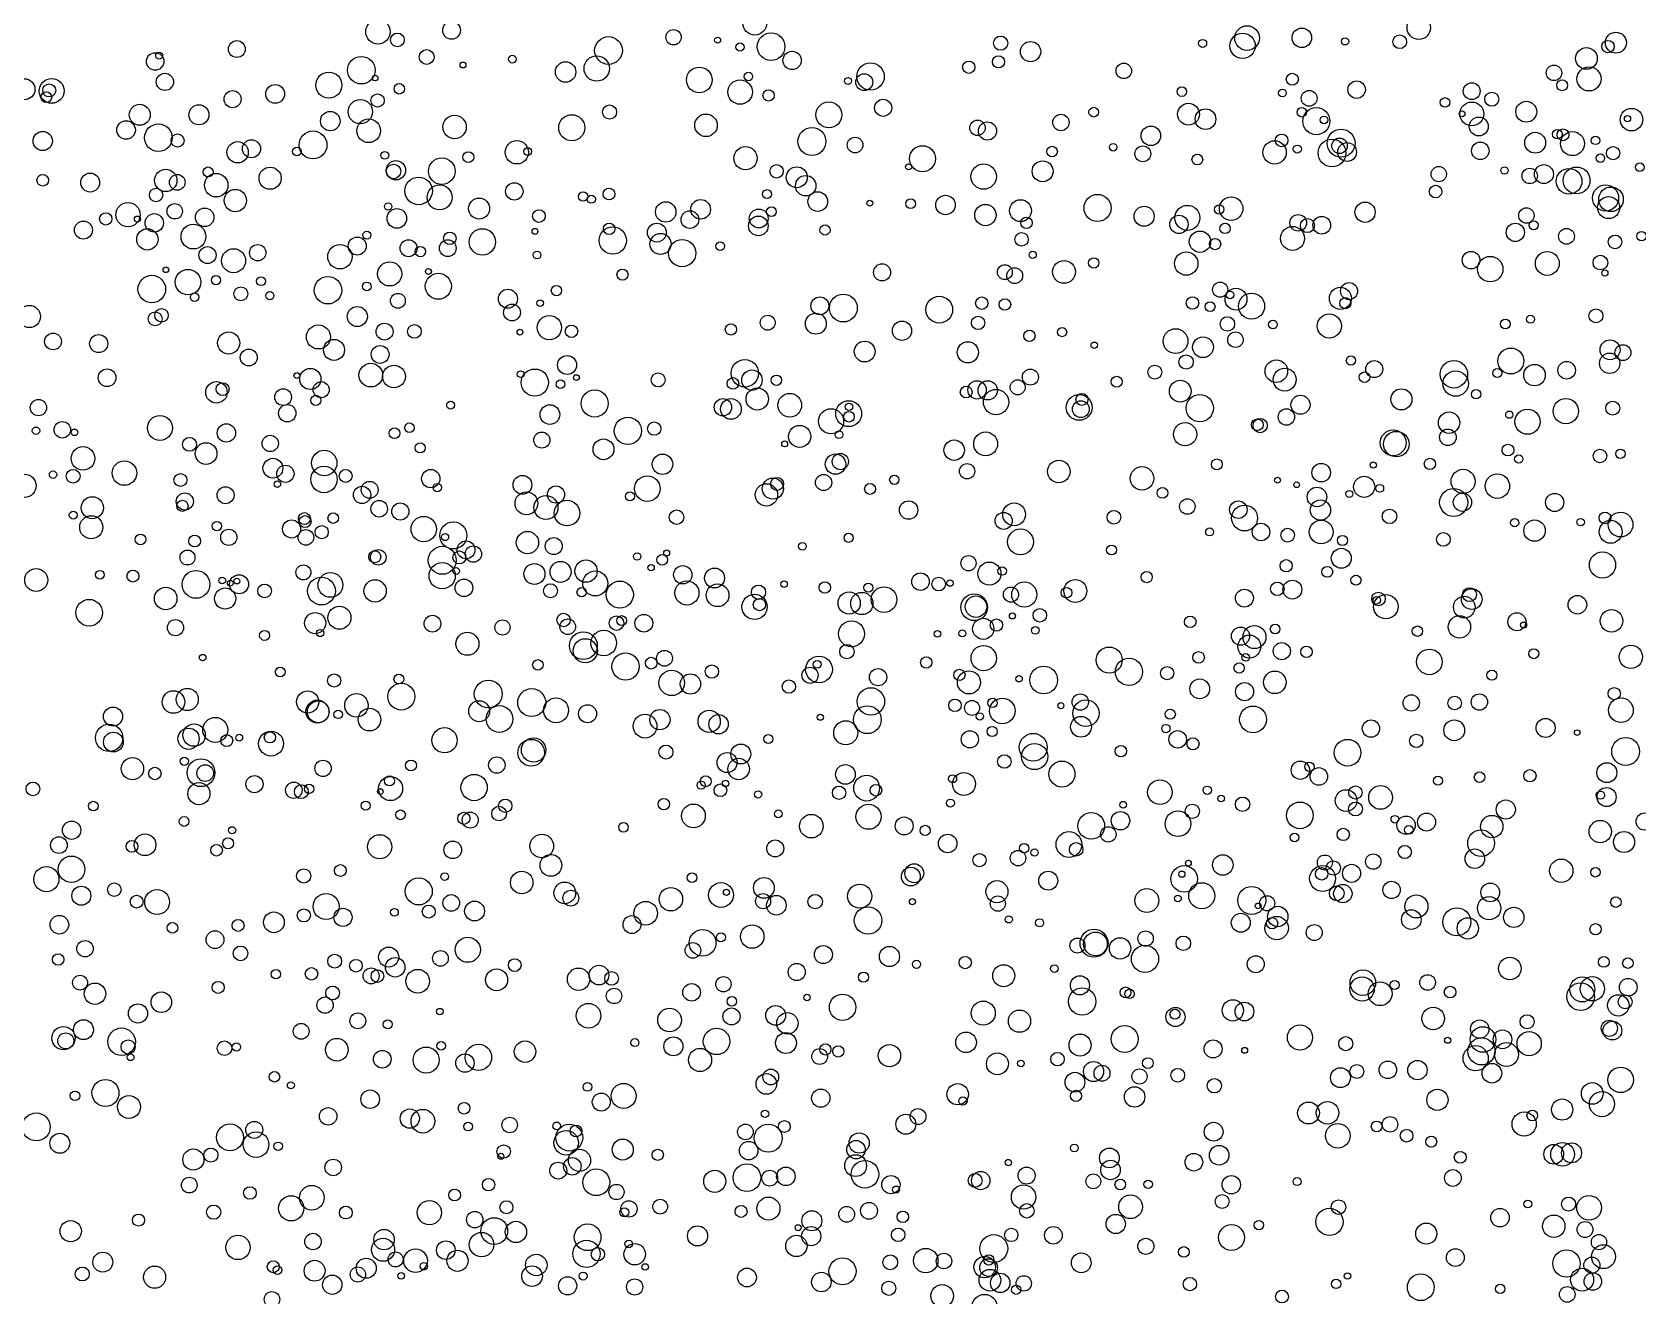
# Model space of a CAD drawing. Extents: x -296 to 296, y -196 to 196.
# Drawn here: x 84.6 to 170.4, y 92 to 159.5 of the extents above; entities that cross this region are included whole.
import ezdxf

# ---------------------------------------------------------------- set-up
doc = ezdxf.new("R2010")
doc.units = 0

msp = doc.modelspace()

# ---------------------------------------------------------------- linework, layer by layer
at = {"layer": 'VIA'}
for centre, radius in [((123.2476, 160.014), 0.6389), ((103.1196, 159.548), 0.6541), ((107.0522, 159.6277), 0.4761), ((118.9095, 159.2546), 0.4112), ((149.5448, 159.2111), 0.6592), ((152.4715, 159.2269), 0.521), ((158.7181, 159.7666), 0.6274), ((95.5796, 158.624), 0.4498), ((104.1598, 159.1115), 0.3661), ((115.4344, 158.5466), 0.7406), ((121.2613, 159.0996), 0.1627), ((122.4603, 158.7326), 0.2158), ((124.1199, 158.7522), 0.7369), ((136.3789, 158.9382), 0.38), ((137.9811, 158.486), 0.542), ((147.1721, 158.9237), 0.2146), ((149.3041, 158.7966), 0.6787), ((154.7796, 159.0365), 0.1934), ((157.6981, 159.0163), 0.3674), ((167.6738, 158.1214), 0.5798), ((168.8255, 158.7581), 0.3317), ((169.2449, 158.9647), 0.5614), ((91.216, 157.9615), 0.4672), ((91.4319, 158.2679), 0.1848), ((102.2302, 157.4945), 0.7358), ((105.7193, 158.1992), 0.3955), ((107.6641, 157.7742), 0.1575), ((110.3009, 158.084), 0.206), ((113.1419, 157.3996), 0.5478), ((114.8066, 157.5847), 0.6785), ((125.2434, 158.0161), 0.4894), ((129.4318, 157.1578), 0.7342), ((134.6802, 157.6545), 0.3308), ((136.2697, 157.9403), 0.3261), ((142.9617, 157.4605), 0.4157), ((84.2353, 156.4768), 0.5615), ((85.6922, 156.3914), 0.6624), ((91.7376, 156.8714), 0.4603), ((100.4967, 156.6962), 0.6977), ((102.9648, 157.0753), 0.151), ((120.2843, 156.9753), 0.6861), ((122.4643, 156.3294), 0.6538), ((122.91, 157.1589), 0.2235), ((128.2283, 156.9196), 0.1807), ((129.0949, 156.8565), 0.4531), ((151.9615, 157.0102), 0.3231), ((165.9413, 157.3533), 0.4161), ((166.3765, 156.6923), 0.2907), ((167.8109, 157.0289), 0.6427), ((85.4042, 156.0561), 0.2874), ((85.5577, 156.4148), 0.347), ((95.3544, 155.9477), 0.4556), ((97.6271, 156.2277), 0.5018), ((103.0986, 155.8774), 0.3533), ((104.2572, 156.5049), 0.2812), ((123.9823, 156.1466), 0.301), ((146.0602, 156.3531), 0.2574), ((151.4333, 156.2755), 0.2048), ((152.8627, 155.9918), 0.4192), ((155.3974, 156.454), 0.4657), ((161.5464, 156.3721), 0.4492), ((162.6154, 155.9441), 0.3767), ((90.3944, 155.1118), 0.5605), ((93.5556, 155.1114), 0.536), ((100.5726, 154.7766), 0.5211), ((102.1758, 155.279), 0.6509), ((115.4894, 155.2602), 0.3776), ((127.204, 155.1093), 0.6923), ((130.1063, 155.4869), 0.4563), ((141.3556, 155.2537), 0.2586), ((146.4143, 155.1424), 0.5844), ((147.3246, 154.8797), 0.5533), ((152.4695, 155.2487), 0.2536), ((153.2451, 154.7746), 0.7245), ((160.1183, 155.7763), 0.2533), ((161.032, 155.1643), 0.1549), ((161.5516, 155.1584), 0.6376), ((164.4602, 155.2768), 0.5577), ((170.0789, 154.8547), 0.602), ((89.6645, 154.3022), 0.4964), ((91.389, 153.89), 0.7337), ((102.6213, 154.2594), 0.6341), ((107.2127, 154.4603), 0.6265), ((113.4699, 154.4217), 0.6962), ((120.6435, 154.5509), 0.6015), ((126.2985, 153.6885), 0.7465), ((135.1426, 154.4183), 0.412), ((135.6784, 154.2494), 0.4875), ((139.6013, 154.7028), 0.438), ((144.4065, 153.9905), 0.5232), ((153.653, 154.8398), 0.2059), ((161.9225, 154.4894), 0.5052), ((169.8668, 154.9035), 0.165), ((85.2107, 153.7135), 0.5148), ((92.4167, 153.7368), 0.3509), ((95.6226, 153.1123), 0.5694), ((96.3617, 153.2983), 0.485), ((99.6503, 153.5036), 0.7454), ((110.5386, 153.111), 0.6234), ((128.6065, 153.4981), 0.4189), ((142.394, 153.3777), 0.2003), ((151.0148, 153.1056), 0.6244), ((151.3906, 153.7466), 0.3403), ((154.0825, 153.0737), 0.7403), ((154.5686, 153.5984), 0.7458), ((154.4859, 153.4583), 0.4145), ((154.8885, 153.1231), 0.5036), ((162.0033, 153.1901), 0.4662), ((164.9358, 153.6214), 0.5574), ((166.1175, 154.0768), 0.254), ((166.4227, 154.0444), 0.3135), ((166.9278, 153.5719), 0.6418), ((168.1577, 153.7435), 0.2246), ((98.7921, 153.148), 0.2326), ((103.4849, 152.9466), 0.2072), ((106.5274, 152.1021), 0.7122), ((107.9461, 152.8516), 0.2914), ((111.1166, 153.1523), 0.2117), ((122.7535, 152.7919), 0.6221), ((132.2079, 152.7674), 0.696), ((139.1332, 153.1509), 0.2809), ((143.978, 153.0282), 0.4207), ((146.8876, 152.722), 0.2873), ((152.2306, 153.2804), 0.2181), ((168.4204, 152.7963), 0.2235), ((169.0979, 153.0647), 0.3555), ((85.2098, 151.6145), 0.3084), ((87.7478, 151.4924), 0.5049), ((91.7812, 151.6096), 0.5997), ((92.3975, 151.5056), 0.4202), ((94.045, 152.0584), 0.2664), ((94.4788, 151.3523), 0.6292), ((97.3597, 151.7272), 0.5909), ((103.9497, 152.0893), 0.3891), ((104.0797, 152.1503), 0.5147), ((124.4122, 152.0918), 0.3581), ((125.4917, 151.775), 0.5594), ((125.969, 151.3241), 0.5467), ((131.4682, 152.3315), 0.1606), ((135.4748, 151.8106), 0.6782), ((138.6234, 152.0936), 0.559), ((159.786, 151.9424), 0.4088), ((163.295, 152.1349), 0.1939), ((164.6459, 151.8466), 0.4122), ((165.4037, 151.9449), 0.5067), ((166.7445, 151.5604), 0.6884), ((167.1446, 151.6047), 0.7193), ((170.5202, 152.3205), 0.2288), ((91.2657, 150.8265), 0.3589), ((95.5001, 150.5336), 0.597), ((105.2915, 151.0453), 0.7346), ((106.413, 150.7037), 0.6661), ((110.4028, 151.0204), 0.4644), ((114.0751, 150.7433), 0.2524), ((115.4606, 150.879), 0.3157), ((123.9046, 150.8749), 0.2397), ((126.6121, 150.4788), 0.5232), ((159.6148, 151.0118), 0.3342), ((168.6964, 150.6715), 0.6984), ((168.986, 150.5973), 0.657), ((89.7666, 149.7772), 0.652), ((92.2642, 149.96), 0.4126), ((93.8633, 149.6373), 0.4967), ((103.6638, 150.2151), 0.1964), ((108.5232, 150.1042), 0.5626), ((114.5194, 150.6031), 0.2171), ((118.4925, 149.9232), 0.5469), ((120.3551, 150.0628), 0.5255), ((124.1389, 149.9343), 0.2603), ((129.3933, 150.3917), 0.1584), ((131.5783, 150.3661), 0.2637), ((133.4344, 150.2949), 0.521), ((135.5679, 149.7582), 0.5688), ((137.4406, 149.9939), 0.584), ((141.5603, 150.1367), 0.7254), ((144.0457, 149.6933), 0.5352), ((146.357, 149.6083), 0.6683), ((148.0583, 150.0578), 0.2476), ((148.6933, 150.101), 0.6296), ((155.8499, 149.9083), 0.5397), ((164.4667, 149.7356), 0.4113), ((168.8584, 150.1568), 0.5896), ((87.3844, 148.954), 0.48), ((88.5777, 149.5508), 0.3249), ((90.2719, 149.5396), 0.163), ((91.1699, 149.3405), 0.4917), ((93.2619, 148.6087), 0.6639), ((104.1283, 149.5777), 0.5237), ((111.7148, 149.7028), 0.3374), ((115.4672, 149.0208), 0.3052), ((118.017, 148.8202), 0.5046), ((119.7828, 149.5125), 0.4735), ((123.4392, 149.1784), 0.5234), ((123.4586, 149.5756), 0.5048), ((137.7623, 149.3439), 0.3082), ((145.9047, 149.2577), 0.488), ((148.3688, 149.0466), 0.2781), ((152.2796, 149.3435), 0.4431), ((152.7663, 149.1936), 0.3752), ((153.5358, 149.2134), 0.4726), ((163.8763, 148.8333), 0.4897), ((164.8564, 149.2139), 0.2404), ((90.8008, 148.4554), 0.5692), ((102.0107, 148.1025), 0.4821), ((102.527, 148.6808), 0.2148), ((104.7554, 147.9859), 0.4514), ((106.8487, 147.9889), 0.446), ((106.9576, 148.5171), 0.3345), ((108.6959, 148.3215), 0.7064), ((111.5044, 148.8874), 0.156), ((115.6616, 148.4001), 0.7272), ((118.2118, 148.2145), 0.5638), ((119.3716, 147.7278), 0.7276), ((126.9994, 148.9574), 0.2728), ((137.4999, 148.4571), 0.3601), ((147.0295, 148.3319), 0.5695), ((147.8373, 148.2065), 0.2992), ((151.9762, 148.5116), 0.6393), ((166.6109, 148.6205), 0.4223), ((169.2003, 148.3199), 0.3657), ((170.6196, 148.6297), 0.2542), ((94.0144, 147.617), 0.4555), ((95.4078, 147.3189), 0.6412), ((96.6953, 147.7424), 0.4377), ((101.0889, 147.5342), 0.6542), ((105.3834, 147.8034), 0.2748), ((111.6149, 147.6267), 0.207), ((121.4049, 148.0932), 0.2329), ((138.0937, 147.6307), 0.1932), ((146.2957, 147.167), 0.6249), ((161.5092, 147.3473), 0.4706), ((162.5339, 146.8689), 0.6817), ((165.5836, 147.1747), 0.6385), ((168.4186, 147.2191), 0.3895), ((91.7901, 146.8333), 0.1502), ((92.9729, 146.1744), 0.6826), ((103.7446, 146.612), 0.6429), ((105.8133, 146.742), 0.1571), ((116.1818, 146.5752), 0.2979), ((130.0478, 146.6944), 0.458), ((136.6056, 146.7078), 0.3974), ((137.1337, 146.518), 0.4224), ((139.7673, 146.7225), 0.6102), ((141.3555, 147.198), 0.2764), ((168.6578, 146.6639), 0.1651), ((91.039, 145.8012), 0.7384), ((94.4642, 146.2782), 0.2458), ((95.7944, 145.5476), 0.371), ((96.8691, 146.2247), 0.2386), ((100.4496, 145.7413), 0.7332), ((102.5207, 145.9465), 0.2336), ((106.3443, 145.9528), 0.695), ((112.6524, 145.7206), 0.2743), ((148.1108, 145.7715), 0.4052), ((148.9566, 145.2661), 0.5845), ((154.5328, 145.3084), 0.5895), ((154.9933, 145.695), 0.4575), ((93.3255, 145.3733), 0.2259), ((97.3434, 145.4486), 0.2199), ((104.1843, 145.177), 0.3966), ((110.0616, 145.2864), 0.5085), ((110.281, 144.5539), 0.4481), ((111.7843, 145.0489), 0.1795), ((126.7245, 144.9057), 0.4767), ((127.9811, 144.7907), 0.7435), ((133.1047, 144.7023), 0.7135), ((135.3725, 145.0517), 0.3327), ((136.6091, 144.9791), 0.3088), ((146.6292, 145.0593), 0.3308), ((147.5701, 144.8654), 0.2641), ((148.6361, 145.4915), 0.2068), ((149.7853, 144.8934), 0.6967), ((154.7954, 145.0509), 0.299), ((84.5004, 144.336), 0.5939), ((91.2178, 144.2141), 0.3663), ((91.5582, 144.401), 0.3627), ((102.0152, 144.3351), 0.5361), ((112.278, 143.7455), 0.6489), ((123.9413, 144.0081), 0.3993), ((126.5099, 143.9548), 0.5602), ((135.1761, 143.998), 0.3578), ((148.4955, 143.94), 0.386), ((150.9296, 143.91), 0.2316), ((153.9388, 143.831), 0.6419), ((163.3404, 143.9399), 0.2572), ((164.6867, 144.1907), 0.2137), ((168.181, 144.3714), 0.3725), ((85.7622, 143.0072), 0.449), ((88.2008, 142.8929), 0.4843), ((95.1436, 142.9237), 0.591), ((99.9381, 143.2446), 0.641), ((103.4712, 143.53), 0.4518), ((105.0664, 143.5416), 0.366), ((110.7041, 143.5016), 0.1545), ((113.4539, 143.5505), 0.3334), ((121.9723, 143.6506), 0.3009), ((131.1119, 143.5773), 0.5159), ((137.9172, 143.3063), 0.3012), ((139.6676, 143.502), 0.2412), ((145.7261, 143.0241), 0.6605), ((147.1897, 142.6947), 0.5547), ((148.9252, 143.0984), 0.4137), ((96.216, 142.1464), 0.4511), ((100.771, 142.5526), 0.5603), ((103.2341, 142.3114), 0.4759), ((129.1196, 142.4673), 0.5556), ((134.6291, 142.4264), 0.5674), ((141.3833, 142.8038), 0.171), ((163.6352, 141.9623), 0.6936), ((168.9366, 142.5605), 0.5315), ((169.6226, 142.4101), 0.4232), ((88.6499, 141.0693), 0.4721), ((99.5056, 141.0025), 0.5647), ((102.7371, 141.2057), 0.6314), ((103.9737, 141.1332), 0.6075), ((111.4966, 140.8107), 0.7234), ((113.2201, 141.7477), 0.5075), ((122.7185, 141.3038), 0.7325), ((144.6211, 141.3687), 0.3725), ((146.2896, 141.9091), 0.3837), ((151.1087, 141.4134), 0.6034), ((151.5577, 140.969), 0.6125), ((155.0922, 141.9892), 0.2457), ((156.3382, 141.528), 0.456), ((160.5944, 141.2529), 0.7337), ((162.9104, 141.3183), 0.2391), ((164.9006, 141.2087), 0.5746), ((166.6173, 141.4652), 0.4721), ((168.9143, 141.8381), 0.5441), ((94.4923, 140.2849), 0.5738), ((94.8182, 140.46), 0.3438), ((98.7849, 141.1836), 0.1561), ((100.0859, 140.4293), 0.4285), ((110.7414, 141.2574), 0.1804), ((112.875, 140.7207), 0.2281), ((113.7192, 141.0796), 0.1518), ((118.0868, 140.953), 0.3762), ((122.0822, 140.7607), 0.3108), ((123.0987, 140.9359), 0.5449), ((124.4015, 140.9315), 0.2769), ((135.1223, 140.4183), 0.4889), ((135.6911, 140.3935), 0.515), ((137.291, 140.5556), 0.4016), ((137.9701, 141.104), 0.428), ((142.5831, 140.8528), 0.2947), ((145.978, 140.3515), 0.5816), ((155.8192, 141.0943), 0.2824), ((160.6858, 140.7544), 0.6792), ((84.9836, 139.4732), 0.4363), ((98.0516, 140.0338), 0.4487), ((99.7977, 139.8591), 0.271), ((114.6945, 139.6955), 0.7263), ((121.5445, 139.4901), 0.4651), ((121.976, 139.3983), 0.5524), ((123.3808, 139.9312), 0.5971), ((125.115, 139.6001), 0.6338), ((128.2622, 139.1483), 0.6922), ((134.542, 140.3018), 0.3145), ((136.1346, 139.7685), 0.6772), ((140.5756, 139.4811), 0.6882), ((140.6654, 139.3922), 0.45), ((140.7241, 139.9091), 0.3207), ((147.0179, 139.4452), 0.7283), ((152.3989, 139.6235), 0.5088), ((157.7905, 139.9129), 0.5631), ((161.7789, 140.1844), 0.2498), ((166.5712, 139.2857), 0.6749), ((169.0752, 139.4443), 0.3743), ((91.4718, 138.3886), 0.6658), ((98.2741, 139.1717), 0.4663), ((107.0021, 139.6024), 0.2127), ((112.3052, 139.1013), 0.5237), ((127.3241, 138.7429), 0.6716), ((128.2785, 138.9854), 0.2849), ((128.2807, 139.5154), 0.1991), ((151.6454, 138.9709), 0.4388), ((160.3364, 138.6674), 0.5714), ((163.5536, 139.0938), 0.1943), ((164.5245, 138.7187), 0.6723), ((84.8528, 138.2377), 0.1975), ((86.2569, 138.2858), 0.4397), ((86.9078, 138.1511), 0.1772), ((95.0233, 138.1165), 0.4903), ((104.001, 138.1032), 0.2861), ((104.8004, 138.3966), 0.2562), ((111.8714, 137.7386), 0.429), ((116.4716, 138.2254), 0.729), ((117.8781, 138.3487), 0.3574), ((125.6472, 137.9316), 0.5901), ((127.7433, 138.025), 0.208), ((135.5812, 137.5314), 0.6375), ((146.2343, 138.0494), 0.6205), ((150.0946, 138.555), 0.313), ((150.2428, 138.5133), 0.3804), ((157.3484, 137.5897), 0.6875), ((157.5171, 137.5205), 0.6827), ((160.2766, 137.8855), 0.4436), ((87.363, 136.758), 0.6317), ((93.0537, 137.509), 0.3721), ((93.9356, 137.018), 0.5801), ((97.3626, 137.5552), 0.4364), ((105.3722, 137.3177), 0.2671), ((115.1669, 137.2451), 0.5547), ((124.8445, 137.5329), 0.1594), ((133.8977, 137.1991), 0.5452), ((163.4807, 137.2008), 0.3131), ((168.398, 136.8872), 0.3649), ((169.491, 137.0068), 0.2462), ((89.5745, 135.976), 0.6557), ((97.5068, 136.2337), 0.53), ((98.174, 135.9361), 0.4601), ((100.2495, 136.5116), 0.6783), ((118.3175, 136.4439), 0.5458), ((127.5594, 136.4532), 0.5454), ((127.8199, 136.5902), 0.4339), ((134.589, 136.0699), 0.4079), ((139.4941, 136.0546), 0.6021), ((147.9288, 136.4391), 0.292), ((153.5042, 135.9967), 0.4944), ((156.2866, 136.4094), 0.1694), ((159.3142, 136.4626), 0.304), ((164.057, 136.7271), 0.2244), ((84.242, 135.294), 0.6161), ((85.7627, 135.8911), 0.1973), ((86.8351, 135.8034), 0.368), ((92.5676, 135.6051), 0.3453), ((97.744, 135.3834), 0.174), ((100.2366, 135.6355), 0.7076), ((101.3958, 135.8233), 0.3448), ((102.6758, 135.0815), 0.4521), ((105.9409, 135.6786), 0.4893), ((110.8362, 135.3473), 0.5015), ((117.5084, 135.1449), 0.6831), ((124.2153, 135.1466), 0.5643), ((124.4367, 135.3988), 0.3461), ((126.9238, 135.4703), 0.4329), ((130.7018, 135.616), 0.2488), ((143.9328, 135.6919), 0.6269), ((151.1707, 135.5942), 0.1565), ((155.8018, 135.2403), 0.565), ((161.0867, 135.5316), 0.6449), ((162.9157, 135.2772), 0.6531), ((87.8581, 134.1204), 0.5915), ((92.8027, 134.4597), 0.4578), ((94.9774, 134.7926), 0.4545), ((102.2687, 134.8114), 0.4626), ((106.2891, 135.1968), 0.2254), ((111.0477, 134.3589), 0.6081), ((112.0945, 134.133), 0.6413), ((112.6286, 134.8285), 0.4611), ((116.5771, 134.7303), 0.2385), ((123.8703, 134.8093), 0.5956), ((129.4051, 135.1264), 0.2902), ((145.0266, 134.9172), 0.2893), ((152.1955, 135.3507), 0.1503), ((153.2789, 134.6996), 0.5215), ((155.007, 134.8625), 0.1847), ((156.6325, 135.1627), 0.2087), ((160.5819, 134.405), 0.7499), ((161.0522, 134.418), 0.4893), ((165.9787, 134.4053), 0.4859), ((86.842, 133.7254), 0.2121), ((92.6744, 134.224), 0.2984), ((99.1893, 133.5425), 0.3226), ((100.7279, 133.5672), 0.2802), ((103.1856, 134.0699), 0.4422), ((104.3131, 133.9239), 0.4578), ((113.2174, 133.8366), 0.6845), ((119.0702, 133.6182), 0.3881), ((131.4635, 134.0007), 0.4919), ((136.5434, 133.4223), 0.4548), ((137.1024, 133.771), 0.6095), ((142.4303, 133.6128), 0.3661), ((146.3568, 134.1866), 0.4146), ((149.0786, 134.0222), 0.4698), ((149.4136, 133.5737), 0.6913), ((153.4637, 133.9977), 0.5441), ((157.1556, 133.663), 0.3855), ((168.6659, 133.582), 0.3135), ((169.495, 133.2244), 0.6629), ((87.8046, 133.0794), 0.6198), ((94.5134, 133.1413), 0.2499), ((95.1498, 132.5401), 0.433), ((98.5029, 132.9882), 0.483), ((99.227, 133.3823), 0.3176), ((100.1139, 132.8219), 0.3526), ((105.5656, 132.9838), 0.6788), ((107.1428, 132.6434), 0.7233), ((137.4413, 132.2986), 0.6903), ((147.5465, 132.829), 0.2123), ((150.2876, 132.8269), 0.4663), ((151.7135, 132.6577), 0.3654), ((153.5058, 132.8286), 0.6356), ((163.8377, 133.3219), 0.221), ((164.8999, 132.9031), 0.5725), ((167.363, 133.3515), 0.1988), ((168.9633, 132.839), 0.612), ((90.433, 132.4287), 0.2873), ((93.3282, 132.3457), 0.3101), ((99.2721, 132.5383), 0.4152), ((106.7057, 132.5546), 0.1892), ((107.8238, 131.8728), 0.4774), ((111.1039, 132.2619), 0.5955), ((112.5078, 132.0751), 0.455), ((125.7931, 132.0628), 0.2035), ((128.2635, 132.5171), 0.243), ((142.3051, 131.8684), 0.2636), ((154.645, 132.3692), 0.2715), ((160.0296, 132.433), 0.3673), ((92.9449, 131.4639), 0.3985), ((102.9495, 131.5021), 0.3196), ((103.1338, 131.4749), 0.4156), ((106.5535, 131.3165), 0.7481), ((107.4696, 131.4694), 0.3465), ((108.2155, 131.6462), 0.438), ((112.871, 130.6956), 0.5616), ((114.2322, 130.7384), 0.5991), ((116.9619, 131.5195), 0.198), ((118.302, 131.3397), 0.2879), ((118.5412, 131.709), 0.1567), ((134.6648, 131.1569), 0.4062), ((151.6344, 131.0238), 0.3282), ((154.5801, 131.4218), 0.534), ((168.5311, 131.0667), 0.701), ((84.8624, 130.2632), 0.6147), ((88.26, 130.5419), 0.2357), ((90.0308, 130.4752), 0.3209), ((93.3988, 130.0256), 0.7413), ((94.8007, 130.2333), 0.1799), ((95.6988, 130.0341), 0.5086), ((99.1359, 130.6675), 0.4016), ((100.1019, 129.6721), 0.7419), ((100.582, 130.0011), 0.6633), ((106.5493, 130.4914), 0.7023), ((107.2976, 130.7435), 0.18), ((111.4791, 130.5841), 0.5595), ((114.7244, 130.0794), 0.6674), ((117.7123, 130.9223), 0.1687), ((119.4022, 130.5408), 0.489), ((121.0985, 130.37), 0.5307), ((132.0997, 130.1712), 0.4672), ((133.0712, 130.0461), 0.3651), ((135.7798, 130.6047), 0.6163), ((136.4605, 130.7435), 0.2264), ((144.1826, 130.4206), 0.3019), ((153.8315, 130.6999), 0.2911), ((155.3626, 130.2488), 0.2703), ((91.7808, 129.2766), 0.6024), ((94.9561, 129.273), 0.5671), ((95.2308, 130.0964), 0.1554), ((95.583, 130.2048), 0.1547), ((97.062, 129.6824), 0.3671), ((102.9643, 129.6799), 0.5967), ((107.7112, 129.845), 0.4696), ((112.3343, 129.69), 0.373), ((113.9979, 129.6101), 0.2466), ((116.0373, 129.4816), 0.7255), ((119.6214, 129.5734), 0.646), ((121.2622, 129.4457), 0.6056), ((123.4459, 129.6098), 0.3818), ((124.8119, 130.0379), 0.1744), ((126.9923, 129.8618), 0.3073), ((128.2909, 129.0323), 0.5936), ((128.9665, 129.0056), 0.5941), ((129.3132, 129.8579), 0.2398), ((130.1549, 129.217), 0.684), ((133.6779, 130.0958), 0.1688), ((136.9341, 129.4825), 0.4052), ((137.6462, 129.4853), 0.6716), ((139.8992, 129.588), 0.2818), ((140.3718, 129.6762), 0.6074), ((149.4022, 129.2946), 0.4792), ((151.162, 129.7913), 0.364), ((151.9652, 129.7503), 0.5039), ((156.5635, 129.2524), 0.3617), ((161.5471, 129.2417), 0.552), ((161.4263, 129.4817), 0.3711), ((87.6917, 128.5129), 0.7149), ((101.0617, 128.2462), 0.6156), ((123.2365, 128.8244), 0.675), ((123.4966, 128.9464), 0.3263), ((134.9694, 128.8057), 0.7139), ((135.063, 128.8372), 0.5736), ((138.4734, 128.3779), 0.3614), ((156.4759, 129.1816), 0.2034), ((156.9564, 128.8361), 0.6514), ((161.1495, 128.818), 0.5793), ((167.191, 128.9426), 0.4966), ((169.0155, 128.083), 0.6043), ((92.3021, 127.7167), 0.4302), ((99.7642, 127.9614), 0.5651), ((106.0286, 127.9286), 0.448), ((109.7745, 127.7255), 0.4051), ((113.0336, 128.127), 0.3581), ((113.2573, 127.7648), 0.4155), ((115.8621, 127.9608), 0.3877), ((116.1368, 128.0946), 0.2654), ((117.3214, 127.9507), 0.4747), ((128.4181, 127.3889), 0.692), ((135.4536, 127.656), 0.5666), ((136.1576, 127.8577), 0.3279), ((137.0127, 128.3429), 0.1626), ((146.508, 128.0285), 0.3096), ((149.936, 127.2165), 0.6192), ((151.0457, 127.6431), 0.2583), ((158.6462, 127.5301), 0.2785), ((160.8888, 127.7564), 0.5975), ((163.9589, 128.0347), 0.4821), ((164.3164, 127.8539), 0.163), ((97.0596, 127.3033), 0.2664), ((100.0325, 127.4298), 0.1934), ((107.8964, 126.8545), 0.6149), ((114.0946, 126.7536), 0.7419), ((114.193, 126.4808), 0.646), ((115.1813, 126.8974), 0.6844), ((133.0102, 127.385), 0.1763), ((134.3354, 127.4133), 0.1851), ((138.2348, 127.5689), 0.2018), ((149.1971, 127.2654), 0.4862), ((149.6711, 126.7092), 0.6129), ((93.7549, 126.1166), 0.1747), ((116.3455, 125.6366), 0.7272), ((117.7182, 125.8208), 0.3131), ((118.4241, 126.0826), 0.4234), ((126.6789, 125.4855), 0.7138), ((128.1679, 126.4386), 0.384), ((132.4076, 125.8565), 0.3038), ((135.4763, 126.0897), 0.6767), ((142.18, 125.9861), 0.6972), ((146.9548, 126.1296), 0.3112), ((149.475, 126.1253), 0.2033), ((151.4007, 126.4625), 0.4598), ((152.7167, 126.4247), 0.3065), ((159.286, 125.8898), 0.6836), ((164.8601, 126.3267), 0.2676), ((170.0452, 126.156), 0.6212), ((97.8964, 125.3525), 0.2623), ((100.7799, 124.8933), 0.3542), ((111.6636, 125.7294), 0.2811), ((118.8105, 124.766), 0.6812), ((119.8127, 124.7095), 0.5435), ((120.9581, 125.3704), 0.3568), ((126.1992, 125.1716), 0.4296), ((126.5805, 125.7583), 0.2097), ((129.8343, 125.0697), 0.4598), ((134.1812, 125.1905), 0.3018), ((134.6886, 124.7933), 0.6164), ((138.6797, 124.9202), 0.7438), ((143.2356, 125.3566), 0.7274), ((145.2769, 125.2882), 0.3552), ((149.123, 125.5622), 0.276), ((151.0288, 124.7975), 0.6032), ((162.6247, 125.1818), 0.2686), ((92.931, 123.8813), 0.5924), ((104.3703, 124.0363), 0.7202), ((104.2354, 124.9692), 0.2608), ((109.0095, 124.1731), 0.7442), ((111.3306, 123.7145), 0.7487), ((125.0699, 124.5677), 0.3545), ((129.4526, 123.7784), 0.7319), ((137.3646, 124.988), 0.1716), ((147.0166, 124.4481), 0.5281), ((149.4114, 124.2984), 0.4843), ((169.1586, 124.1927), 0.3263), ((92.2006, 123.7463), 0.6017), ((99.3633, 123.7492), 0.5959), ((99.8884, 123.2343), 0.6149), ((99.9309, 123.2245), 0.5823), ((101.9706, 123.5657), 0.6264), ((108.5254, 123.2539), 0.5597), ((109.609, 122.8377), 0.7135), ((112.635, 123.3005), 0.6645), ((114.3168, 123.1179), 0.4797), ((129.2586, 122.8), 0.7433), ((133.9388, 123.5715), 0.3337), ((134.8529, 123.4293), 0.4005), ((135.9506, 123.6994), 0.2541), ((136.4713, 123.2688), 0.6833), ((139.5984, 123.5492), 0.1617), ((140.6368, 123.7421), 0.4354), ((140.9388, 123.1496), 0.7062), ((149.8639, 122.815), 0.7154), ((158.3139, 123.6962), 0.434), ((160.6349, 123.6923), 0.3665), ((161.9537, 123.7448), 0.4366), ((169.5156, 123.3072), 0.6593), ((88.9655, 122.9679), 0.5092), ((94.4257, 122.2564), 0.667), ((100.9945, 123.0857), 0.2281), ((102.6662, 122.8069), 0.6068), ((117.3863, 122.4567), 0.6339), ((118.1803, 122.8043), 0.5397), ((120.8118, 122.7138), 0.5959), ((121.3126, 122.5606), 0.5171), ((126.7493, 122.9306), 0.1623), ((128.105, 122.1031), 0.6424), ((135.2732, 122.9763), 0.1941), ((140.6743, 122.4224), 0.5545), ((145.4438, 123.09), 0.2695), ((156.1641, 122.3269), 0.4617), ((160.6111, 122.2352), 0.5567), ((165.4922, 122.3618), 0.5078), ((88.7595, 121.8331), 0.735), ((88.9874, 121.6063), 0.5275), ((93.0013, 121.781), 0.5689), ((93.2993, 121.9777), 0.5979), ((95.0417, 121.6826), 0.3222), ((95.7087, 121.8398), 0.1804), ((97.4077, 121.5244), 0.6629), ((97.3467, 121.8567), 0.2992), ((106.6761, 121.7018), 0.6745), ((111.4303, 121.1831), 0.65), ((123.9724, 121.7739), 0.241), ((134.7369, 121.7509), 0.4601), ((135.9318, 122.1729), 0.2713), ((138.12, 121.3281), 0.7441), ((145.2066, 122.3262), 0.2216), ((145.8367, 121.7491), 0.466), ((146.6553, 121.5152), 0.3242), ((158.5859, 121.6708), 0.3564), ((167.1789, 122.1098), 0.1501), ((169.7679, 121.1045), 0.7457), ((111.3048, 121.0377), 0.7141), ((118.5039, 121.0702), 0.3742), ((121.7688, 120.5079), 0.5355), ((122.5021, 120.9681), 0.5322), ((138.1972, 120.8329), 0.7005), ((142.8055, 121.1208), 0.3055), ((154.9138, 121.0385), 0.7124), ((90.0042, 120.1825), 0.5949), ((91.1997, 119.93), 0.3327), ((92.7788, 120.5743), 0.2194), ((93.6643, 119.9688), 0.7427), ((93.8915, 119.9468), 0.4434), ((100.1862, 120.2026), 0.4361), ((104.883, 120.3565), 0.2912), ((109.4688, 120.3768), 0.4368), ((122.3849, 120.1691), 0.5734), ((128.0931, 119.8779), 0.5249), ((136.5799, 120.5687), 0.3641), ((139.6563, 119.8983), 0.6942), ((152.393, 120.1032), 0.4898), ((152.8757, 120.2876), 0.252), ((153.3794, 119.77), 0.4686), ((164.6512, 119.8045), 0.3304), ((168.7645, 119.9714), 0.533), ((84.6879, 119.1027), 0.3654), ((93.5514, 118.8504), 0.591), ((96.5218, 119.3563), 0.4598), ((98.6263, 119.0309), 0.4375), ((99.0227, 118.9548), 0.3705), ((99.4402, 119.1012), 0.2513), ((103.791, 119.1225), 0.6458), ((103.7325, 119.5301), 0.2683), ((108.2569, 119.178), 0.7024), ((120.3859, 119.3031), 0.2197), ((120.6273, 119.5128), 0.2921), ((121.4098, 119.0295), 0.339), ((121.6914, 119.389), 0.1752), ((127.7494, 118.896), 0.3572), ((129.2239, 119.1477), 0.6905), ((129.7188, 119.0337), 0.3103), ((133.8173, 119.6436), 0.2145), ((134.4211, 119.3682), 0.6122), ((144.8879, 118.9287), 0.6571), ((147.4187, 119.0356), 0.223), ((155.3322, 118.9112), 0.3531), ((156.6768, 118.6471), 0.6327), ((159.7446, 119.5398), 0.2418), ((161.9648, 119.7334), 0.2839), ((87.9133, 118.1858), 0.2546), ((102.4598, 118.2089), 0.2422), ((103.2449, 118.9603), 0.1511), ((109.9213, 118.2037), 0.3572), ((118.3895, 118.2926), 0.3069), ((123.425, 118.808), 0.192), ((133.6988, 118.3447), 0.216), ((142.9305, 118.2578), 0.179), ((148.1597, 118.5922), 0.1769), ((149.3036, 118.2834), 0.3852), ((152.3682, 117.6915), 0.7123), ((154.8347, 118.4801), 0.5819), ((155.3334, 118.0318), 0.3715), ((163.3637, 118.0017), 0.5126), ((168.4212, 118.7698), 0.22), ((168.7527, 118.6707), 0.5088), ((92.765, 117.3643), 0.2597), ((104.3243, 117.719), 0.2592), ((107.7075, 117.5312), 0.3257), ((108.0464, 117.438), 0.4278), ((109.588, 117.7879), 0.3914), ((119.972, 117.663), 0.633), ((124.5036, 117.7715), 0.2082), ((126.2703, 117.1147), 0.6303), ((129.326, 117.6161), 0.6712), ((131.2261, 117.1256), 0.4797), ((141.2224, 117.1278), 0.7131), ((142.7831, 117.4051), 0.4929), ((145.8539, 117.2437), 0.6868), ((146.622, 117.908), 0.3831), ((157.4383, 117.4866), 0.2038), ((158.0407, 117.166), 0.4898), ((159.1351, 117.3308), 0.4827), ((162.6164, 117.0901), 0.5988), ((170.7841, 117.3618), 0.4613), ((86.7556, 116.8988), 0.4906), ((90.6759, 116.1174), 0.5791), ((95.3278, 116.8955), 0.1912), ((103.2107, 116.0127), 0.6462), ((111.8695, 116.05), 0.6306), ((116.2366, 117.0528), 0.2565), ((132.3508, 116.8893), 0.2718), ((133.5537, 116.188), 0.4948), ((140.0312, 116.1365), 0.6892), ((142.134, 116.6754), 0.4111), ((152.0823, 116.5069), 0.2303), ((154.6862, 116.6728), 0.3281), ((158.1824, 116.9136), 0.2358), ((162.0479, 116.2055), 0.7167), ((168.4108, 116.8245), 0.5968), ((169.6822, 116.2666), 0.562), ((86.0759, 116.1004), 0.4443), ((89.9756, 116.0362), 0.3156), ((94.4974, 115.8287), 0.3088), ((95.1139, 116.1945), 0.2946), ((107.1144, 115.849), 0.47), ((124.3396, 115.9223), 0.4536), ((137.3102, 115.4065), 0.4151), ((137.6326, 115.9309), 0.2525), ((138.1953, 115.7104), 0.1945), ((140.4147, 115.8739), 0.3622), ((157.975, 115.7337), 0.3498), ((161.7089, 115.3742), 0.5214), ((85.4074, 114.284), 0.6705), ((86.7479, 114.8089), 0.7082), ((101.1138, 114.7449), 0.3151), ((112.3574, 115.0207), 0.5812), ((131.7673, 114.5986), 0.5048), ((135.2492, 115.2975), 0.3514), ((146.1827, 114.2958), 0.7097), ((146.4082, 115.1382), 0.1546), ((148.2492, 115.0401), 0.5483), ((153.5808, 114.3128), 0.6922), ((153.6999, 115.172), 0.4), ((154.1536, 114.8781), 0.3814), ((155.1273, 114.5933), 0.4828), ((156.2859, 115.2208), 0.4107), ((166.3312, 114.7343), 0.6223), ((99.1539, 114.4534), 0.3789), ((105.2943, 113.6308), 0.7269), ((106.6856, 114.4169), 0.2023), ((110.7982, 114.099), 0.6025), ((113.095, 113.5475), 0.5812), ((119.8983, 114.3607), 0.2561), ((121.4432, 113.4366), 0.6592), ((123.7334, 113.8187), 0.5552), ((131.5838, 114.4211), 0.5007), ((136.1796, 113.6131), 0.5896), ((138.9247, 114.2012), 0.5068), ((146.0625, 114.5509), 0.166), ((147.1232, 113.3972), 0.6952), ((153.5317, 114.5666), 0.3314), ((157.2644, 113.7072), 0.4633), ((168.1513, 114.6487), 0.2509), ((87.2739, 113.3995), 0.5084), ((89.0354, 113.7215), 0.3596), ((90.226, 113.0836), 0.3424), ((91.3217, 113.0587), 0.6644), ((100.3494, 112.8217), 0.6954), ((107.0337, 113.0106), 0.4452), ((113.421, 113.2678), 0.4231), ((118.7663, 113.2117), 0.6295), ((121.7325, 113.5822), 0.1632), ((123.69, 113.1088), 0.4027), ((124.4024, 112.8917), 0.5237), ((126.473, 113.0818), 0.3868), ((128.853, 113.3751), 0.6446), ((131.6706, 113.0825), 0.1632), ((136.2312, 112.9798), 0.4085), ((144.189, 113.1407), 0.6376), ((145.8514, 113.2505), 0.1822), ((149.7925, 113.1464), 0.7464), ((150.6208, 112.9936), 0.4039), ((154.3325, 113.5259), 0.3919), ((154.6596, 113.5112), 0.491), ((158.5899, 112.8261), 0.6161), ((162.4745, 112.735), 0.6238), ((162.5361, 113.5771), 0.5006), ((169.2482, 113.0548), 0.2807), ((97.5608, 111.9784), 0.5538), ((99.1599, 112.3453), 0.3484), ((101.25, 112.243), 0.4823), ((103.9994, 112.5118), 0.2066), ((105.8305, 112.5525), 0.3463), ((108.2805, 112.5795), 0.5299), ((117.4188, 112.461), 0.6332), ((129.297, 112.0755), 0.7335), ((149.2074, 111.9549), 0.5063), ((150.1395, 112.8543), 0.1534), ((151.1828, 112.2883), 0.5434), ((158.3189, 112.123), 0.5257), ((160.7502, 112.0028), 0.7478), ((163.7907, 112.2425), 0.5425), ((86.101, 111.8508), 0.4981), ((92.1405, 111.6804), 0.2839), ((94.4136, 111.0509), 0.4741), ((95.6476, 111.8126), 0.3201), ((116.6881, 111.8563), 0.4773), ((120.4599, 110.8818), 0.7159), ((123.1118, 111.2185), 0.6279), ((136.8173, 112.1325), 0.1912), ((138.4635, 111.9505), 0.215), ((141.3703, 110.8644), 0.7475), ((144.1262, 111.109), 0.4105), ((151.1282, 111.6719), 0.6252), ((150.8797, 111.9261), 0.3049), ((153.1356, 111.4294), 0.4279), ((161.3375, 111.6554), 0.5702), ((168.1639, 111.6069), 0.3032), ((87.471, 110.5654), 0.4393), ((95.7794, 110.3197), 0.3908), ((103.6905, 110.12), 0.5347), ((107.9175, 110.5109), 0.6703), ((119.9419, 110.4781), 0.4168), ((121.4372, 111.1721), 0.2432), ((126.9124, 110.2525), 0.482), ((130.4407, 110.1525), 0.5378), ((140.4835, 110.7352), 0.4018), ((141.4474, 110.824), 0.6319), ((142.7642, 110.5814), 0.5705), ((144.0926, 110.0255), 0.7294), ((146.1404, 110.8575), 0.3891), ((86.0365, 109.9938), 0.3047), ((100.8074, 109.9047), 0.3695), ((101.939, 109.6593), 0.3376), ((104.0368, 109.578), 0.5219), ((106.4579, 110.0512), 0.418), ((110.4268, 109.6906), 0.3406), ((131.8874, 109.7361), 0.2194), ((134.4889, 109.8267), 0.331), ((150.0075, 109.7398), 0.4537), ((163.585, 109.5086), 0.6016), ((168.6012, 109.8618), 0.288), ((169.888, 109.8004), 0.282), ((87.2085, 108.754), 0.398), ((97.6672, 109.203), 0.2484), ((99.5689, 109.2274), 0.3337), ((102.7551, 109.1152), 0.4269), ((103.0895, 109.1065), 0.3392), ((105.2383, 108.8315), 0.6332), ((109.4556, 108.9063), 0.5868), ((113.8352, 108.9362), 0.5968), ((114.9242, 109.1553), 0.5255), ((115.6024, 108.984), 0.3668), ((121.5734, 108.6702), 0.4104), ((125.4881, 109.3224), 0.4559), ((129.0537, 109.0471), 0.2696), ((136.5462, 109.1257), 0.5863), ((139.2565, 109.5096), 0.2038), ((140.6172, 108.6128), 0.5109), ((155.6909, 108.4161), 0.649), ((155.7299, 108.7557), 0.6838), ((159.1903, 108.7623), 0.4173), ((167.4521, 108.3909), 0.6662), ((167.9872, 108.4268), 0.6498), ((169.905, 108.5082), 0.4733), ((88.0018, 108.1621), 0.5733), ((91.5477, 107.7094), 0.5509), ((94.584, 108.5033), 0.3211), ((100.6977, 108.2021), 0.3678), ((115.73, 108.0452), 0.413), ((119.8725, 108.2358), 0.4684), ((126.0369, 107.9608), 0.1702), ((127.936, 107.4402), 0.7041), ((140.7398, 107.7434), 0.7301), ((143.0547, 108.2335), 0.2891), ((143.2658, 108.1546), 0.2516), ((156.6514, 108.1646), 0.6358), ((157.4276, 108.63), 0.2371), ((160.392, 108.2507), 0.3113), ((167.362, 108.01), 0.7392), ((169.3766, 107.5386), 0.5724), ((169.7384, 107.7281), 0.3711), ((90.2975, 107.1106), 0.5122), ((100.2932, 107.5526), 0.4365), ((106.427, 107.2089), 0.1738), ((114.3659, 106.9876), 0.6587), ((118.6947, 106.7564), 0.6311), ((122.0043, 106.9493), 0.4566), ((122.0221, 107.756), 0.2542), ((124.3626, 107.005), 0.5294), ((135.452, 107.1269), 0.6441), ((137.3895, 106.696), 0.5929), ((145.7196, 106.9227), 0.5119), ((145.6955, 107.0647), 0.2688), ((148.7848, 107.2704), 0.5696), ((149.4024, 107.2115), 0.5018), ((159.487, 106.8449), 0.6027), ((86.3194, 105.791), 0.6236), ((87.3871, 106.2423), 0.5326), ((99.0182, 106.1562), 0.4242), ((102.0402, 106.7184), 0.4226), ((103.6435, 106.5311), 0.2417), ((124.9905, 106.5876), 0.5702), ((143.0061, 105.7438), 0.7231), ((152.3711, 105.8232), 0.6724), ((162.1434, 105.7179), 0.6832), ((161.9755, 106.2719), 0.4906), ((164.501, 106.668), 0.3749), ((168.8973, 106.3152), 0.4322), ((169.0573, 106.195), 0.5025), ((86.4429, 105.6413), 0.4279), ((89.4248, 105.5989), 0.7345), ((89.7722, 105.3219), 0.3788), ((94.9177, 105.2512), 0.3883), ((95.5604, 105.3154), 0.2207), ((100.9244, 105.1717), 0.606), ((106.4915, 105.3828), 0.2315), ((110.9744, 105.0706), 0.5726), ((116.8419, 105.5536), 0.2132), ((118.9004, 105.3525), 0.5081), ((121.2083, 105.6169), 0.7086), ((124.915, 105.5288), 0.5589), ((134.5351, 105.5647), 0.5499), ((140.6252, 105.4205), 0.5908), ((147.7316, 105.2166), 0.4831), ((154.8173, 105.495), 0.3755), ((160.2626, 105.6811), 0.1629), ((162.0668, 105.0838), 0.7255), ((163.1903, 105.727), 0.4991), ((163.4001, 104.9133), 0.6394), ((164.6143, 105.4976), 0.6493), ((89.9046, 104.7685), 0.18), ((103.3508, 104.6661), 0.4732), ((105.6918, 104.6197), 0.6962), ((107.7659, 104.4604), 0.492), ((108.4873, 104.7642), 0.7032), ((120.3232, 104.6233), 0.6186), ((126.7155, 104.8112), 0.4235), ((127.0191, 105.1884), 0.2993), ((127.7065, 105.0832), 0.3028), ((130.4406, 104.8553), 0.5982), ((136.2084, 104.4216), 0.5843), ((139.42, 104.6674), 0.3603), ((144.2479, 104.4576), 0.2876), ((149.4166, 105.1394), 0.159), ((161.7564, 104.7158), 0.6737), ((97.5903, 103.7265), 0.2789), ((123.8649, 103.3456), 0.5505), ((124.1042, 103.7149), 0.4193), ((137.462, 104.4361), 0.173), ((140.3502, 103.4377), 0.5266), ((141.3432, 104.0048), 0.5374), ((141.7961, 103.9157), 0.427), ((143.7985, 103.7426), 0.4026), ((145.844, 103.8097), 0.3656), ((154.5334, 103.6809), 0.5318), ((155.4121, 104.0091), 0.3724), ((157.0667, 104.098), 0.4665), ((158.6468, 104.0828), 0.5171), ((162.6217, 103.9179), 0.5238), ((169.5027, 103.5613), 0.6817), ((86.936, 102.7086), 0.2562), ((88.5641, 102.8643), 0.721), ((98.4663, 103.2747), 0.1855), ((102.7008, 102.5271), 0.4956), ((114.3051, 103.1822), 0.2313), ((116.2412, 102.7061), 0.6684), ((126.7748, 102.5847), 0.489), ((134.0863, 102.7959), 0.5704), ((140.4059, 102.7049), 0.298), ((143.5369, 102.6509), 0.5464), ((147.7988, 103.246), 0.3816), ((159.7155, 102.4954), 0.5686), ((167.985, 102.8346), 0.5786), ((168.5015, 102.2686), 0.6726), ((89.8153, 102.1139), 0.6129), ((100.4582, 101.6111), 0.466), ((107.7196, 102.046), 0.3122), ((115.049, 102.3743), 0.4806), ((134.367, 102.4357), 0.2215), ((152.8302, 101.792), 0.5823), ((153.8415, 101.8017), 0.6067), ((166.3779, 101.9769), 0.5682), ((84.8626, 101.0489), 0.7483), ((96.5128, 100.8902), 0.4561), ((104.819, 101.4938), 0.5145), ((105.5196, 101.3552), 0.6326), ((107.9384, 101.0635), 0.2319), ((110.1554, 101.1518), 0.4134), ((112.6602, 101.1056), 0.2046), ((123.7941, 101.7477), 0.2009), ((124.8269, 101.0704), 0.317), ((131.3168, 101.1903), 0.5342), ((131.9703, 101.6007), 0.4231), ((147.7584, 100.7923), 0.5032), ((154.3945, 100.5755), 0.6561), ((156.4677, 101.0758), 0.2881), ((157.183, 101.1839), 0.4151), ((164.3461, 101.2019), 0.6466), ((164.7802, 101.6552), 0.2853), ((86.1242, 100.1749), 0.5315), ((95.2189, 100.4909), 0.7209), ((96.6095, 100.1025), 0.6832), ((113.1733, 100.1993), 0.6554), ((113.3386, 100.4795), 0.7179), ((113.6982, 100.8287), 0.313), ((116.1951, 99.837), 0.5606), ((122.7462, 100.784), 0.4173), ((123.9676, 100.4498), 0.7472), ((128.8223, 100.1884), 0.541), ((158.0685, 100.5784), 0.3384), ((159.3829, 100.2606), 0.2908), ((93.2599, 99.305), 0.5659), ((94.1929, 99.5449), 0.3768), ((97.7886, 100.0129), 0.2283), ((109.8339, 99.7329), 0.3573), ((109.6836, 99.4795), 0.1584), ((113.8847, 99.2625), 0.5913), ((118.0661, 99.5578), 0.2988), ((122.9216, 99.7812), 0.4951), ((128.6355, 98.981), 0.5829), ((128.6547, 99.8329), 0.4923), ((140.3197, 99.9208), 0.209), ((142.1901, 99.3917), 0.5274), ((146.7041, 99.1632), 0.4702), ((148.0542, 99.5345), 0.5247), ((160.9306, 99.4268), 0.3173), ((165.9266, 99.5876), 0.5305), ((166.3964, 99.5855), 0.6326), ((166.8759, 99.6646), 0.5341), ((100.7297, 98.8811), 0.4405), ((112.7499, 98.7129), 0.4519), ((113.5045, 98.9408), 0.4684), ((114.7813, 98.0936), 0.7151), ((121.1124, 98.1441), 0.5911), ((122.8272, 98.3403), 0.7397), ((124.0438, 98.3103), 0.4252), ((124.9083, 98.4068), 0.4941), ((129.1337, 98.5177), 0.7353), ((135.3177, 98.1852), 0.4905), ((136.7926, 99.1415), 0.1716), ((137.7679, 98.447), 0.4567), ((142.2485, 98.7492), 0.5223), ((160.5404, 98.3193), 0.4471), ((93.0396, 97.9386), 0.4199), ((96.2803, 97.5183), 0.338), ((99.5833, 97.2656), 0.6595), ((109.0244, 97.9641), 0.3294), ((115.8616, 97.5721), 0.4083), ((130.5192, 97.9638), 0.488), ((130.7959, 97.703), 0.1866), ((135.0189, 98.1933), 0.3697), ((137.6044, 97.3025), 0.6499), ((141.3326, 98.1416), 0.3959), ((142.7726, 97.9692), 0.2841), ((144.2611, 97.9827), 0.2239), ((148.7032, 97.9603), 0.492), ((152.2185, 98.1286), 0.2158), ((98.4835, 96.7004), 0.6744), ((105.8668, 96.4706), 0.6479), ((107.2131, 97.4111), 0.3151), ((109.9839, 96.758), 0.3484), ((116.5243, 96.6693), 0.4381), ((118.1939, 96.785), 0.3958), ((123.9793, 96.6883), 0.6143), ((129.351, 96.5655), 0.4501), ((137.7809, 96.5647), 0.3849), ((143.3197, 96.7823), 0.632), ((148.2127, 97.0653), 0.3687), ((154.4332, 96.7623), 0.3898), ((164.5414, 96.9283), 0.2073), ((166.72, 96.9268), 0.3739), ((167.8174, 96.7272), 0.6622), ((90.3261, 96.0701), 0.3204), ((94.3406, 96.4948), 0.3817), ((101.4028, 96.4753), 0.3403), ((108.2902, 96.0946), 0.4369), ((109.3321, 95.4833), 0.7152), ((116.2838, 96.4897), 0.2401), ((122.515, 96.5328), 0.3177), ((126.2944, 96.034), 0.5347), ((128.1562, 96.3783), 0.4215), ((131.1568, 96.2483), 0.3069), ((142.5295, 95.8654), 0.5135), ((153.946, 95.9727), 0.7273), ((163.0593, 96.201), 0.4956), ((165.9287, 95.7449), 0.5983), ((86.7051, 95.4791), 0.5687), ((95.6422, 94.6112), 0.6528), ((99.6461, 94.9246), 0.4403), ((103.4442, 95.0278), 0.5468), ((108.6547, 94.7602), 0.6552), ((110.4912, 95.4362), 0.5697), ((114.32, 95.1534), 0.7127), ((120.1891, 95.2268), 0.537), ((125.4697, 94.6931), 0.5712), ((125.5638, 95.6641), 0.1614), ((126.2619, 95.2154), 0.5106), ((130.9062, 95.2829), 0.3617), ((136.017, 94.5533), 0.7437), ((136.9508, 95.278), 0.3571), ((139.2001, 95.2603), 0.4694), ((148.7155, 95.1384), 0.6896), ((150.1743, 95.8028), 0.2501), ((159.1171, 95.3505), 0.5636), ((167.5963, 95.5656), 0.4244), ((168.3445, 94.8932), 0.4089), ((88.4197, 93.8263), 0.5308), ((103.3918, 94.4866), 0.6148), ((104.0593, 93.9692), 0.3996), ((105.1253, 93.9056), 0.6316), ((106.7446, 94.4649), 0.4995), ((107.3678, 93.897), 0.5679), ((114.257, 94.2661), 0.7242), ((114.8687, 94.2465), 0.3549), ((116.8338, 94.2487), 0.5728), ((116.5162, 94.7993), 0.2011), ((132.3801, 93.9053), 0.6539), ((144.1372, 94.6692), 0.4292), ((146.1642, 94.3693), 0.2852), ((160.6722, 94.0678), 0.4753), ((166.6076, 93.7547), 0.7275), ((168.5839, 94.1181), 0.6391), ((87.325, 93.1917), 0.3726), ((91.1858, 93.0227), 0.5917), ((97.5255, 93.5789), 0.3207), ((97.7548, 93.3973), 0.2249), ((99.7331, 93.3662), 0.5574), ((102.048, 93.1667), 0.4058), ((102.4926, 93.4963), 0.5357), ((105.5717, 93.6058), 0.1998), ((111.3509, 93.0785), 0.5517), ((111.5758, 93.6709), 0.5768), ((117.3895, 93.5676), 0.1736), ((122.8329, 93.0039), 0.5015), ((127.934, 93.3376), 0.7227), ((130.4833, 93.8116), 0.3955), ((133.3549, 93.8855), 0.4124), ((135.5306, 93.5589), 0.573), ((135.7363, 93.5342), 0.4713), ((135.7488, 93.9406), 0.2767), ((140.6853, 93.7892), 0.5273), ((167.4423, 92.888), 0.6131), ((167.9646, 93.662), 0.4299), ((100.6783, 92.6181), 0.5153), ((104.3598, 93.0967), 0.1761), ((113.2501, 92.5579), 0.4856), ((114.0779, 93.0796), 0.2166), ((116.8295, 92.4992), 0.4338), ((126.8055, 92.7638), 0.522), ((130.4049, 92.4276), 0.3781), ((135.8079, 92.8584), 0.5808), ((136.3589, 92.7164), 0.5199), ((137.6183, 92.6917), 0.41), ((146.4884, 92.6501), 0.357), ((154.2992, 92.663), 0.2479), ((154.9103, 93.0831), 0.1694), ((158.822, 92.4856), 0.7156), ((163.0697, 92.3943), 0.251), ((168.0161, 92.7938), 0.4662), ((97.4573, 91.8365), 0.4119), ((133.2615, 92.02), 0.6034), ((135.5215, 91.4239), 0.6789), ((137.2162, 92.3523), 0.2475), ((151.409, 91.9871), 0.3415), ((166.649, 92.1007), 0.4166)]:
    msp.add_circle(centre, radius, dxfattribs=at)

doc.saveas('drawing.dxf')
